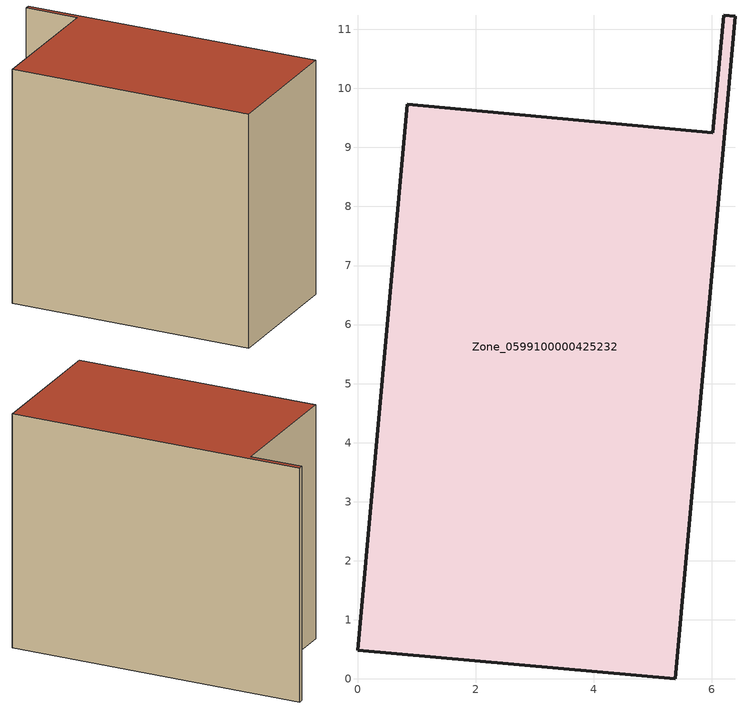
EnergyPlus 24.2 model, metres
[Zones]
Zone_0599100000425232
 floor ground (C_G): 6.02,9.25 6.2,11.24 6.39,11.22 5.38,0 0,0.49 0.84,9.73 z0
 wall outside (C_F): 5.38,0 6.39,11.22 6.2,11.24 6.02,9.25 0.84,9.73 0,0.49 5.38,0 z0:8.97
 roof outside (C_R): 0,0.49 5.38,0 6.39,11.22 6.2,11.24 6.02,9.25 0.84,9.73 z8.97
[BUILDING]
Pand.0599100000425232: North Axis=0; Terrain=City; Loads Convergence Tolerance Value=0.04; Temperature Convergence Tolerance Value=0.4; Solar Distribution=FullExterior; Maximum Number of Warmup Days=25; Minimum Number of Warmup Days=1
[Site:Location]
Rotterdam.The.Hague.AP_ZH_NLD Design_Conditions: Latitude=51.96; Longitude=4.45; Time Zone=1; Elevation=-4.5
[SITE:GROUNDTEMPERATURE:BUILDINGSURFACE]
18, 18, 18, 18, 18, 18, 18, 18, 18, 18, 18, 18
[MATERIAL] Thermal Absorptance=0.9; Solar Absorptance=0.7; Visible Absorptance=0.7
Name | Roughness | Thickness | Conductivity | Density | Specific Heat
G.TI.2006-2014 | MediumSmooth | 0.15 | 0.06 | 540 | 1210
F.TI.2006-2014 | Rough | 0.3 | 0.12 | 1920 | 840
R.TI.2006-2014 | MediumRough | 0.2 | 0.08 | 1500 | 1000
[CONSTRUCTION]
C_G: G.TI.2006-2014
C_F: F.TI.2006-2014
C_R: R.TI.2006-2014
[ZONE]
Zone_0599100000425232: Type=1; Multiplier=1; Ceiling Height=Autocalculate; Volume=Autocalculate; Floor Area=autocalculate; Part of Total Floor Area=Yes
[ZONEINFILTRATION:DESIGNFLOWRATE]
Infil_Zone_0599100000425232: Zone or ZoneList or Space or SpaceList=Zone_0599100000425232; Schedule=AlwaysOn; Design Flow Rate Calculation Method=Flow/Area; Flow Rate per Floor Area=0.0015; Constant Term Coefficient=1; Temperature Term Coefficient=0; Velocity Term Coefficient=0; Velocity Squared Term Coefficient=0
[HVACTEMPLATE:ZONE:IDEALLOADSAIRSYSTEM]
Zone_0599100000425232: Maximum Heating Supply Air Temperature=50; Minimum Cooling Supply Air Temperature=13; Maximum Heating Supply Air Humidity Ratio=0.0156; Minimum Cooling Supply Air Humidity Ratio=0.0077; Heating Limit=NoLimit; Cooling Limit=NoLimit; Dehumidification Control Type=ConstantSensibleHeatRatio; Cooling Sensible Heat Ratio=0.7; Dehumidification Setpoint=60; Humidification Control Type=None; Humidification Setpoint=30; Outdoor Air Method=None; Outdoor Air Flow Rate per Person=0.00944; Outdoor Air Flow Rate per Zone Floor Area=0; Outdoor Air Flow Rate per Zone=0; Demand Controlled Ventilation Type=None; Outdoor Air Economizer Type=NoEconomizer; Heat Recovery Type=None; Sensible Heat Recovery Effectiveness=0.7; Latent Heat Recovery Effectiveness=0.65
[ZONECONTROL:THERMOSTAT]
ThermostatControl_Zone_0599100000425232: Zone or ZoneList=Zone_0599100000425232; Control Type Schedule=DualSetpointControlType; Control 1=Thermostat_Zone_0599100000425232; Temperature Difference Between Cutout And Setpoint=0
[THERMOSTATSETPOINT:DUALSETPOINT]
Thermostat_Zone_0599100000425232: Heating Setpoint Temperature Schedule=HeatingSetpoint_Zone_0599100000425232; Cooling Setpoint Temperature Schedule=CoolingSetpoint_Zone_0599100000425232
[SCHEDULE:COMPACT]
HeatingSetpoint_Zone_0599100000425232: Through: 12/31, For: AllDays, Until: 24:00, 21
CoolingSetpoint_Zone_0599100000425232: Through: 12/31, For: AllDays, Until: 24:00, 24
DualSetpointControlType: Through: 12/31, For: AllDays, Until: 24:00, 4
AlwaysOn: Through: 12/31, For: AllDays, Until: 24:00, 1
